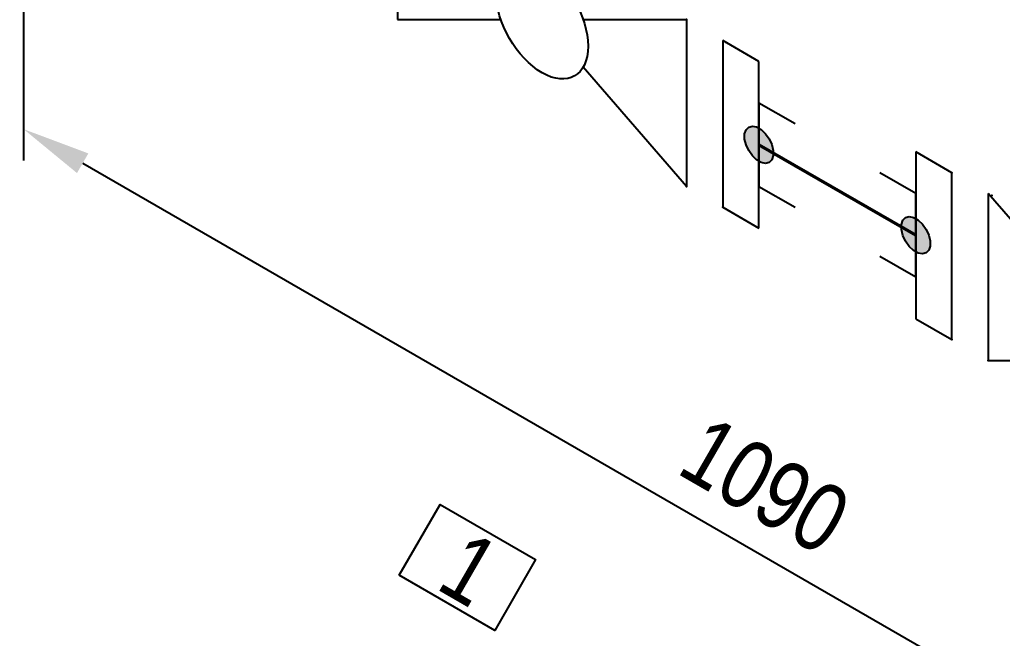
# Model space of a CAD drawing. Header units: millimetres. Extents: x 0 to 594, y 0 to 420.
# Drawn here: x 202.15 to 238.19, y 260.32 to 283.03 of the extents above; entities that cross this region are included whole.
import ezdxf
from ezdxf.enums import TextEntityAlignment as Align

# ---------------------------------------------------------------- set-up
doc = ezdxf.new("R2010")
doc.units = ezdxf.units.MM
doc.header["$LTSCALE"] = 0.25
for name, color, linetype in [('밸브', 4, 'Continuous'), ('용접', 1, 'Continuous'), ('주석', 7, 'Continuous'), ('치수', 1, 'Continuous')]:
    doc.layers.add(name, color=color, linetype=linetype)
doc.layers.add('파이프 작은 보어', color=30, linetype='Continuous', lineweight=50)
doc.styles.add('AdskIsoAnnotation', font='arial.ttf', dxfattribs={"width": 0.8, "height": 1})
doc.styles.add('AdskIsoMetric', font='arial.ttf', dxfattribs={"width": 0.8, "height": 2.5})
doc.styles.add('AdskIsoMetric-30', font='arial.ttf', dxfattribs={"width": 0.8, "height": 2.5})
doc.dimstyles.new('AdskIsoMetric', dxfattribs={"dimtxt": 2.5, "dimasz": 2.5, "dimexe": 1, "dimexo": 2, "dimgap": 0.8, "dimtad": 1, "dimdec": 0, "dimrnd": 1, "dimzin": 0, "dimdsep": 46, "dimtxsty": 'AdskIsoMetric', "dimcen": 0, "dimclrt": 7, "dimadec": 0, "dimazin": 0, "dimtfac": 1, "dimtdec": 0, "dimtmove": 1, "dimatfit": 3, "dimfxl": 0, "dimfrac": 2, "dimtolj": 1, "dimtzin": 0, "dimarcsym": 0})

# ---------------------------------------------------------------- blocks, each defined once
blk = doc.blocks.new('볼 밸브-1-IsoRight')
at = {"color": 0, "linetype": 'ByBlock', "lineweight": -2, "extrusion": (0.7071067811865476, 0.408248290463863, -0.5773502691896257)}
for p, q in [((-0.1005874048326692, 0.1163530573035437), (-0.3535533905862022, 0.4082482904577395)), ((-0.3535533905862022, 0.4082482904577395), (-0.3535533905862023, -2.041971206370991e-12)), ((0.1006348176480118, 6.81143462079328e-05), (0.3535533905932738, -2.040790848612922e-12)), ((-0.3535533905862023, -2.041971206370991e-12), (-0.1006347621483478, -6.82743933664705e-05)), ((0.3535533905932738, -2.040790848612922e-12), (0.3535533905932738, -0.4082482904618222)), ((0.1125395395231741, -0.06497473343818105), (0.1125395395231741, -0.06497473343818105)), ((0.3535533905932738, -0.4082482904618222), (0.1006820197096957, -0.116189436065043))]:
    blk.add_line(p, q, dxfattribs=at)
at = {"linetype": 'ByBlock', "extrusion": (-1.922962686383565e-16, -1.110223024625157e-16, -1)}
for centre, start_param, end_param in [((3.535769712332928e-12, -2.041302889302434e-12), -0.7853981633974483, 2.356194490192345), ((3.535769712332928e-12, -2.041274034724402e-12), 2.356194490192345, 5.497787143782137)]:
    blk.add_ellipse(centre, major_axis=(-0.07957747154594771, 0.1378322238554481), ratio=0.5773502691896256, start_param=start_param, end_param=end_param, dxfattribs=at)
blk = doc.blocks.new('개스킷-1-IsoRight')
at = {"color": 0, "linetype": 'ByBlock', "lineweight": -2, "extrusion": (1, 0, 0)}
for p in [(-0.04419417382415923, 0.2296396633859229), (0.04419417382415922, 0.1786086270779401), (-0.05293575327064105, -0.1735616738313713), (0.04419417382415925, -0.229639663385923)]:
    blk.add_point(p, dxfattribs=at)
blk = doc.blocks.new('플랜지-1-IsoRight')
at = {"color": 0, "linetype": 'ByBlock', "lineweight": -2}
blk.add_wipeout([(0.044194173824159216, 0.17860862707794006), (-0.044194173824159244, 0.22963966338592295), (-0.044194173824159244, -0.17860862707794012), (0.044194173824159216, -0.2296396633859229)], dxfattribs=at)
at = {"color": 0, "linetype": 'ByBlock', "lineweight": -2, "extrusion": (0.7071067811865476, 0.408248290463863, -0.5773502691896257)}
for p, q in [((0.04419417382415923, 0.1786086270779401), (-0.04419417382415923, 0.2296396633859229)), ((-0.04419417382415923, 0.2296396633859229), (-0.04419417382415923, -0.1786086270779401)), ((0.04419417382415923, -0.2296396633859229), (0.04419417382415923, 0.1786086270779401)), ((-0.04419417382415923, -0.1786086270779401), (0.04419417382415923, -0.2296396633859229))]:
    blk.add_line(p, q, dxfattribs=at)
at = {"color": 0, "linetype": 'ByBlock', "lineweight": -2}
blk.add_wipeout([(0.044194173824159216, 0.17860862707794006), (-0.044194173824159244, 0.22963966338592295), (-0.044194173824159244, -0.17860862707794012), (0.044194173824159216, -0.2296396633859229)], dxfattribs=at)
at = {"color": 0, "linetype": 'ByBlock', "lineweight": -2, "extrusion": (0.7071067811865476, 0.408248290463863, -0.5773502691896257)}
for p, q in [((0.04419417382415923, 0.1786086270779401), (-0.04419417382415923, 0.2296396633859229)), ((-0.04419417382415923, 0.2296396633859229), (-0.04419417382415923, -0.1786086270779401)), ((0.04419417382415923, -0.2296396633859229), (0.04419417382415923, 0.1786086270779401)), ((-0.04419417382415923, -0.1786086270779401), (0.04419417382415923, -0.2296396633859229))]:
    blk.add_line(p, q, dxfattribs=at)
blk = doc.blocks.new('*D33')
at = {"layer": 'Defpoints', "color": 0}
for p in [(202.2932342721673, 294.0113293155639), (249.6039663333894, 263.634603242551), (249.6039663329722, 251.6964654210607)]:
    blk.add_point(p, dxfattribs=at)
at = {"layer": '치수', "color": 0, "lineweight": -2}
for p, q in [((202.2932342720866, 291.7019282387815), (202.2932342716028, 277.8566287771728)), ((204.4582977810381, 277.7613293154495), (247.4389028235772, 252.9464654211752)), ((249.6039663333087, 261.3252021657685), (249.6039663329319, 250.5417648826695))]:
    blk.add_line(p, q, dxfattribs=at)
at = {"layer": '치수', "color": 0}
for points in [[(204.6666311143906, 278.122173233682), (204.2499644476857, 277.400485397217), (202.2932342716431, 279.011329315564)], [(247.6472361569296, 253.3073093394077), (247.2305694902248, 252.5856215029427), (249.6039663329722, 251.6964654210607)]]:
    blk.add_solid(points, dxfattribs=at)
at = {"layer": '치수', "color": 7, "insert": (229.4898757259565, 265.9262383170864), "char_height": 2.5, "attachment_point": 5, "rotation": 329.9999999969693, "style": 'AdskIsoMetric-30'}
blk.add_mtext('\\A1;1090', dxfattribs=at)
blk = doc.blocks.new('*D40')
at = {"layer": 'Defpoints', "color": 0}
for p in [(85.05650203317238, 307.9177844756024), (85.05650203266764, 292.9177844756023), (275.5944448046938, 197.9106519137995)]:
    blk.add_point(p, dxfattribs=at)
at = {"layer": '치수', "color": 0, "lineweight": -2}
for p, q in [((85.05650203309467, 305.6083833988267), (85.05650203262877, 291.7630839372144)), ((273.4293812947862, 184.1606519139003), (87.22156554207055, 291.6677844755014)), ((275.5944448046161, 195.6012508370238), (275.5944448041502, 181.7559513754117))]:
    blk.add_line(p, q, dxfattribs=at)
at = {"layer": '치수', "color": 0}
for points in [[(87.42989887542069, 292.0286283937352), (87.01323220872041, 291.3069405572676), (85.05650203266764, 292.9177844756023)], [(273.6377146281363, 184.5214958321341), (273.2210479614361, 183.7998079956664), (275.5944448041891, 182.9106519137995)]]:
    blk.add_solid(points, dxfattribs=at)
at = {"layer": '치수', "color": 7, "insert": (180.3254734185164, 240.5311154627904), "char_height": 2.5, "attachment_point": 5, "rotation": 329.99999999733257, "style": 'AdskIsoMetric-30'}
blk.add_mtext('\\A1;2672', dxfattribs=at)
blk = doc.blocks.new('SocketWeld-1-IsoRight')
blk.add_hatch(color=256).paths.add_polyline_path([(0.005530793552061862, 0.03712900250979031), (0.005745491398917849, 0.03692449524956867), (0.005960189245773835, 0.03671998798934702), (0.006174887092629819, 0.03651548072912537), (0.006389584939485805, 0.03631097346890373), (0.006604282786341792, 0.03610646620868208), (0.006818980633197778, 0.03590195894846045), (0.007033678480053763, 0.0356974516882388), (0.007248376326909748, 0.03549294442801715), (0.007463074173765733, 0.03528843716779551), (0.007677772020621718, 0.03508392990757386), (0.007892469867477703, 0.03487942264735222), (0.00810716771433369, 0.03467491538713058), (0.008321865561189674, 0.03447040812690894), (0.00853656340804566, 0.03426590086668729), (0.008751261254901648, 0.03406139360646564), (0.008965959101757633, 0.03385688634624399), (0.009180656948613617, 0.03365237908602235), (0.009395354795469605, 0.03344787182580071), (0.00961005264232559, 0.03324336456557907), (0.009824750489181576, 0.03303885730535742), (0.01003944833603756, 0.03283435004513578), (0.01025414618289355, 0.03262984278491413), (0.01046884402974953, 0.03242533552469249), (0.01068354187660552, 0.03222082826447084), (0.0108982397234615, 0.0320163210042492), (0.01111293757031749, 0.03181181374402756), (0.01132763541717348, 0.03160730648380591), (0.01154233326402946, 0.03140279922358427), (0.01175703111088545, 0.03119829196336262), (0.01197172895774143, 0.03099378470314098), (0.01218642680459742, 0.03078927744291934), (0.0124011246514534, 0.03058477018269769), (0.01261582249830939, 0.03038026292247605), (0.01283052034516538, 0.0301757556622544), (0.01304521819202136, 0.02997124840203276), (0.01325991603887735, 0.02976674114181112), (0.01347461388573333, 0.02956223388158947), (0.01368931173258932, 0.02935772662136782), (0.0139040095794453, 0.02915321936114618), (0.01411870742630129, 0.02894871210092454), (0.01433340527315728, 0.02874420484070289), (0.01454810312001326, 0.02853969758048125), (0.01476280096686925, 0.0283351903202596), (0.01497749881372523, 0.02813068306003796), (0.01519219666058122, 0.02792617579981631), (0.0154068945074372, 0.02772166853959467), (0.01562159235429319, 0.02751716127937303), (0.01583629020114918, 0.02731265401915138), (0.01605098804800516, 0.02710814675892974), (0.01605098804800515, 0.02710814675892975), (0.01623362094498464, 0.02684948573792589), (0.01641625384196413, 0.02659082471692202), (0.01659888673894361, 0.02633216369591817), (0.0167815196359231, 0.02607350267491431), (0.01696415253290259, 0.02581484165391045), (0.01714678542988208, 0.02555618063290659), (0.01732941832686156, 0.02529751961190273), (0.01751205122384105, 0.02503885859089887), (0.01769468412082054, 0.02478019756989501), (0.01787731701780002, 0.02452153654889115), (0.01805994991477951, 0.02426287552788729), (0.01824258281175899, 0.02400421450688343), (0.01842521570873848, 0.02374555348587958), (0.01860784860571797, 0.02348689246487572), (0.01879048150269746, 0.02322823144387186), (0.01897311439967694, 0.022969570422868), (0.01915574729665643, 0.02271090940186414), (0.01933838019363592, 0.02245224838086028), (0.0195210130906154, 0.02219358735985642), (0.01970364598759489, 0.02193492633885256), (0.01988627888457438, 0.0216762653178487), (0.02006891178155386, 0.02141760429684484), (0.02025154467853335, 0.02115894327584098), (0.02043417757551284, 0.02090028225483712), (0.02061681047249232, 0.02064162123383326), (0.02079944336947181, 0.02038296021282941), (0.0209820762664513, 0.02012429919182554), (0.02116470916343079, 0.01986563817082168), (0.02134734206041027, 0.01960697714981783), (0.02152997495738975, 0.01934831612881397), (0.02171260785436925, 0.01908965510781011), (0.02189524075134873, 0.01883099408680625), (0.02207787364832822, 0.01857233306580239), (0.0222605065453077, 0.01831367204479853), (0.02244313944228719, 0.01805501102379467), (0.02262577233926668, 0.01779635000279081), (0.02280840523624617, 0.01753768898178695), (0.02299103813322565, 0.01727902796078309), (0.02317367103020514, 0.01702036693977924), (0.02335630392718463, 0.01676170591877537), (0.02353893682416412, 0.01650304489777151), (0.0237215697211436, 0.01624438387676765), (0.02390420261812309, 0.01598572285576379), (0.02408683551510257, 0.01572706183475994), (0.02426946841208206, 0.01546840081375608), (0.02445210130906154, 0.01520973979275222), (0.02463473420604104, 0.01495107877174836), (0.02481736710302052, 0.0146924177507445), (0.025, 0.01443375672974064), (0.025, 0.01443375672974065), (0.02513269056666842, 0.01414626149088774), (0.02526538113333684, 0.01385876625203483), (0.02539807170000526, 0.01357127101318192), (0.02553076226667367, 0.013283775774329), (0.0256634528333421, 0.01299628053547609), (0.02579614340001051, 0.01270878529662318), (0.02592883396667893, 0.01242129005777027), (0.02606152453334735, 0.01213379481891736), (0.02619421510001577, 0.01184629958006445), (0.02632690566668419, 0.01155880434121154), (0.02645959623335261, 0.01127130910235863), (0.02659228680002103, 0.01098381386350571), (0.02672497736668944, 0.01069631862465281), (0.02685766793335786, 0.01040882338579989), (0.02699035850002628, 0.01012132814694698), (0.02712304906669471, 0.009833832908094068), (0.02725573963336312, 0.009546337669241158), (0.02738843020003154, 0.009258842430388246), (0.02752112076669996, 0.008971347191535334), (0.02765381133336838, 0.008683851952682425), (0.0277865019000368, 0.00839635671382951), (0.02791919246670522, 0.0081088614749766), (0.02805188303337364, 0.007821366236123688), (0.02818457360004206, 0.007533870997270775), (0.02831726416671047, 0.007246375758417863), (0.02844995473337889, 0.006958880519564954), (0.02858264530004731, 0.006671385280712042), (0.02871533586671573, 0.00638389004185913), (0.02884802643338415, 0.00609639480300622), (0.02898071700005257, 0.005808899564153308), (0.02911340756672099, 0.005521404325300396), (0.02924609813338941, 0.005233909086447484), (0.02937878870005783, 0.004946413847594573), (0.02951147926672625, 0.004658918608741662), (0.02964416983339467, 0.004371423369888747), (0.02977686040006309, 0.004083928131035838), (0.02990955096673151, 0.003796432892182925), (0.03004224153339992, 0.003508937653330014), (0.03017493210006834, 0.003221442414477103), (0.03030762266673676, 0.00293394717562419), (0.03044031323340518, 0.002646451936771278), (0.03057300380007361, 0.002358956697918367), (0.03070569436674202, 0.002071461459065457), (0.03083838493341044, 0.001783966220212544), (0.03097107550007885, 0.001496470981359632), (0.03110376606674728, 0.001208975742506724), (0.03123645663341569, 0.0009214805036538103), (0.03136914720008412, 0.0006339852648008957), (0.03150183776675253, 0.0003464900259479903), (0.03150183776675253, 0.0003464900259479977), (0.03157159732593483, 5.830260632207122e-05), (0.03164135688511714, -0.0002298848133038541), (0.03171111644429944, -0.0005180722329297834), (0.03178087600348176, -0.0008062596525557088), (0.03185063556266406, -0.001094447072181635), (0.03192039512184636, -0.00138263449180756), (0.03199015468102867, -0.001670821911433489), (0.03205991424021097, -0.001959009331059415), (0.03212967379939329, -0.00224719675068534), (0.03219943335857559, -0.002535384170311267), (0.03226919291775789, -0.002823571589937197), (0.0323389524769402, -0.003111759009563121), (0.0324087120361225, -0.003399946429189048), (0.03247847159530481, -0.003688133848814972), (0.03254823115448711, -0.003976321268440905), (0.03261799071366943, -0.00426450868806683), (0.03268775027285173, -0.004552696107692756), (0.03275750983203403, -0.004840883527318682), (0.03282726939121634, -0.005129070946944612), (0.03289702895039864, -0.005417258366570537), (0.03296678850958095, -0.005705445786196462), (0.03303654806876326, -0.005993633205822391), (0.03310630762794557, -0.006281820625448319), (0.03317606718712787, -0.006570008045074246), (0.03324582674631017, -0.006858195464700171), (0.03331558630549249, -0.007146382884326101), (0.03338534586467479, -0.007434570303952027), (0.03345510542385709, -0.007722757723577954), (0.0335248649830394, -0.008010945143203878), (0.03359462454222171, -0.008299132562829808), (0.03366438410140402, -0.008587319982455734), (0.03373414366058632, -0.00887550740208166), (0.03380390321976862, -0.009163694821707587), (0.03387366277895093, -0.009451882241333517), (0.03394342233813324, -0.009740069660959442), (0.03401318189731554, -0.01002825708058537), (0.03408294145649785, -0.01031644450021129), (0.03415270101568016, -0.01060463191983723), (0.03422246057486246, -0.01089281933946315), (0.03429222013404477, -0.01118100675908908), (0.03436197969322707, -0.011469194178715), (0.03443173925240938, -0.01175738159834093), (0.03450149881159169, -0.01204556901796686), (0.03457125837077399, -0.01233375643759278), (0.0346410179299563, -0.01262194385721871), (0.0347107774891386, -0.01291013127684464), (0.03478053704832091, -0.01319831869647057), (0.03485029660750322, -0.01348650611609649), (0.03492005616668552, -0.01377469353572242), (0.03492005616668552, -0.01377469353572241), (0.03492005616668552, -0.01403536334356855), (0.03492005616668552, -0.01429603315141468), (0.03492005616668552, -0.01455670295926082), (0.03492005616668552, -0.01481737276710695), (0.03492005616668552, -0.01507804257495309), (0.03492005616668552, -0.01533871238279922), (0.03492005616668552, -0.01559938219064536), (0.03492005616668552, -0.01586005199849149), (0.03492005616668552, -0.01612072180633763), (0.03492005616668552, -0.01638139161418376), (0.03492005616668552, -0.0166420614220299), (0.03492005616668552, -0.01690273122987604), (0.03492005616668552, -0.01716340103772217), (0.03492005616668552, -0.0174240708455683), (0.03492005616668552, -0.01768474065341444), (0.03492005616668552, -0.01794541046126058), (0.03492005616668552, -0.01820608026910672), (0.03492005616668552, -0.01846675007695285), (0.03492005616668552, -0.01872741988479899), (0.03492005616668552, -0.01898808969264512), (0.03492005616668552, -0.01924875950049125), (0.03492005616668552, -0.01950942930833739), (0.03492005616668552, -0.01977009911618353), (0.03492005616668552, -0.02003076892402966), (0.03492005616668552, -0.0202914387318758), (0.03492005616668552, -0.02055210853972194), (0.03492005616668552, -0.02081277834756807), (0.03492005616668552, -0.0210734481554142), (0.03492005616668552, -0.02133411796326034), (0.03492005616668552, -0.02159478777110648), (0.03492005616668552, -0.02185545757895262), (0.03492005616668552, -0.02211612738679876), (0.03492005616668552, -0.02237679719464489), (0.03492005616668552, -0.02263746700249102), (0.03492005616668552, -0.02289813681033716), (0.03492005616668552, -0.02315880661818329), (0.03492005616668552, -0.02341947642602943), (0.03492005616668552, -0.02368014623387556), (0.03492005616668552, -0.0239408160417217), (0.03492005616668552, -0.02420148584956783), (0.03492005616668552, -0.02446215565741397), (0.03492005616668552, -0.02472282546526011), (0.03492005616668552, -0.02498349527310624), (0.03492005616668552, -0.02524416508095238), (0.03492005616668552, -0.02550483488879852), (0.03492005616668552, -0.02576550469664465), (0.03492005616668552, -0.02602617450449079), (0.03492005616668552, -0.02628684431233692), (0.03492005616668552, -0.02654751412018305), (0.03492005616668552, -0.02654751412018305), (0.03485029660750322, -0.02675515013926407), (0.03478053704832091, -0.02696278615834509), (0.0347107774891386, -0.0271704221774261), (0.0346410179299563, -0.02737805819650713), (0.03457125837077399, -0.02758569421558814), (0.03450149881159169, -0.02779333023466916), (0.03443173925240937, -0.02800096625375018), (0.03436197969322707, -0.0282086022728312), (0.03429222013404477, -0.02841623829191222), (0.03422246057486246, -0.02862387431099324), (0.03415270101568016, -0.02883151033007426), (0.03408294145649785, -0.02903914634915527), (0.03401318189731554, -0.02924678236823629), (0.03394342233813324, -0.02945441838731731), (0.03387366277895094, -0.02966205440639834), (0.03380390321976862, -0.02986969042547935), (0.03373414366058632, -0.03007732644456037), (0.03366438410140402, -0.03028496246364139), (0.03359462454222172, -0.03049259848272241), (0.0335248649830394, -0.03070023450180343), (0.0334551054238571, -0.03090787052088445), (0.03338534586467479, -0.03111550653996547), (0.03331558630549249, -0.03132314255904649), (0.03324582674631017, -0.0315307785781275), (0.03317606718712787, -0.03173841459720853), (0.03310630762794557, -0.03194605061628954), (0.03303654806876326, -0.03215368663537056), (0.03296678850958096, -0.03236132265445158), (0.03289702895039864, -0.0325689586735326), (0.03282726939121634, -0.03277659469261361), (0.03275750983203404, -0.03298423071169464), (0.03268775027285173, -0.03319186673077566), (0.03261799071366942, -0.03339950274985667), (0.03254823115448711, -0.03360713876893769), (0.03247847159530481, -0.03381477478801871), (0.03240871203612251, -0.03402241080709974), (0.0323389524769402, -0.03423004682618075), (0.03226919291775789, -0.03443768284526177), (0.03219943335857559, -0.03464531886434279), (0.03212967379939329, -0.03485295488342381), (0.03205991424021097, -0.03506059090250482), (0.03199015468102867, -0.03526822692158585), (0.03192039512184636, -0.03547586294066687), (0.03185063556266406, -0.03568349895974789), (0.03178087600348175, -0.0358911349788289), (0.03171111644429944, -0.03609877099790992), (0.03164135688511714, -0.03630640701699094), (0.03157159732593484, -0.03651404303607196), (0.03150183776675253, -0.03672167905515298), (0.03150183776675253, -0.03672167905515297), (0.03136914720008412, -0.03685595642523602), (0.03123645663341569, -0.03699023379531906), (0.03110376606674727, -0.03712451116540209), (0.03097107550007885, -0.03725878853548513), (0.03083838493341044, -0.03739306590556817), (0.03070569436674202, -0.03752734327565121), (0.03057300380007361, -0.03766162064573425), (0.03044031323340518, -0.03779589801581729), (0.03030762266673677, -0.03793017538590034), (0.03017493210006834, -0.03806445275598337), (0.03004224153339993, -0.03819873012606641), (0.0299095509667315, -0.03833300749614945), (0.02977686040006309, -0.03846728486623249), (0.02964416983339467, -0.03860156223631554), (0.02951147926672625, -0.03873583960639857), (0.02937878870005783, -0.03887011697648161), (0.02924609813338941, -0.03900439434656465), (0.02911340756672099, -0.03913867171664769), (0.02898071700005257, -0.03927294908673074), (0.02884802643338415, -0.03940722645681378), (0.02871533586671573, -0.03954150382689681), (0.02858264530004731, -0.03967578119697986), (0.0284499547333789, -0.03981005856706289), (0.02831726416671048, -0.03994433593714593), (0.02818457360004206, -0.04007861330722898), (0.02805188303337364, -0.04021289067731201), (0.02791919246670522, -0.04034716804739506), (0.0277865019000368, -0.0404814454174781), (0.02765381133336838, -0.04061572278756113), (0.02752112076669996, -0.04075000015764418), (0.02738843020003155, -0.04088427752772722), (0.02725573963336313, -0.04101855489781026), (0.02712304906669471, -0.0411528322678933), (0.02699035850002629, -0.04128710963797634), (0.02685766793335787, -0.04142138700805938), (0.02672497736668945, -0.04155566437814241), (0.02659228680002102, -0.04168994174822546), (0.02645959623335261, -0.0418242191183085), (0.0263269056666842, -0.04195849648839153), (0.02619421510001577, -0.04209277385847458), (0.02606152453334735, -0.04222705122855762), (0.02592883396667893, -0.04236132859864066), (0.02579614340001051, -0.0424956059687237), (0.0256634528333421, -0.04262988333880674), (0.02553076226667368, -0.04276416070888978), (0.02539807170000526, -0.04289843807897282), (0.02526538113333684, -0.04303271544905586), (0.02513269056666842, -0.0431669928191389), (0.025, -0.04330127018922194), (0.025, -0.04330127018922193), (0.02481736710302052, -0.04334904490575781), (0.02463473420604103, -0.04339681962229371), (0.02445210130906154, -0.04344459433882959), (0.02426946841208206, -0.04349236905536547), (0.02408683551510258, -0.04354014377190136), (0.02390420261812309, -0.04358791848843723), (0.0237215697211436, -0.04363569320497312), (0.02353893682416411, -0.043683467921509), (0.02335630392718463, -0.04373124263804488), (0.02317367103020514, -0.04377901735458077), (0.02299103813322565, -0.04382679207111666), (0.02280840523624617, -0.04387456678765254), (0.02262577233926668, -0.04392234150418842), (0.02244313944228719, -0.0439701162207243), (0.0222605065453077, -0.04401789093726018), (0.02207787364832822, -0.04406566565379607), (0.02189524075134873, -0.04411344037033195), (0.02171260785436925, -0.04416121508686784), (0.02152997495738976, -0.04420898980340372), (0.02134734206041027, -0.04425676451993961), (0.02116470916343078, -0.04430453923647549), (0.0209820762664513, -0.04435231395301138), (0.02079944336947181, -0.04440008866954726), (0.02061681047249233, -0.04444786338608314), (0.02043417757551284, -0.04449563810261903), (0.02025154467853335, -0.0445434128191549), (0.02006891178155387, -0.04459118753569079), (0.01988627888457438, -0.04463896225222667), (0.01970364598759489, -0.04468673696876255), (0.0195210130906154, -0.04473451168529844), (0.01933838019363592, -0.04478228640183432), (0.01915574729665643, -0.04483006111837021), (0.01897311439967694, -0.04487783583490609), (0.01879048150269745, -0.04492561055144197), (0.01860784860571797, -0.04497338526797786), (0.01842521570873848, -0.04502115998451374), (0.018242582811759, -0.04506893470104963), (0.01805994991477951, -0.04511670941758551), (0.01787731701780002, -0.04516448413412139), (0.01769468412082054, -0.04521225885065728), (0.01751205122384105, -0.04526003356719316), (0.01732941832686156, -0.04530780828372905), (0.01714678542988207, -0.04535558300026492), (0.01696415253290259, -0.0454033577168008), (0.0167815196359231, -0.04545113243333669), (0.01659888673894361, -0.04549890714987258), (0.01641625384196413, -0.04554668186640846), (0.01623362094498464, -0.04559445658294435), (0.01605098804800516, -0.04564223129948022), (0.01605098804800516, -0.04564223129948022), (0.01583629020114918, -0.0455988268403484), (0.01562159235429319, -0.04555542238121656), (0.0154068945074372, -0.04551201792208474), (0.01519219666058122, -0.0454686134629529), (0.01497749881372523, -0.04542520900382108), (0.01476280096686925, -0.04538180454468926), (0.01454810312001326, -0.04533840008555743), (0.01433340527315728, -0.0452949956264256), (0.01411870742630129, -0.04525159116729377), (0.01390400957944531, -0.04520818670816194), (0.01368931173258932, -0.04516478224903011), (0.01347461388573333, -0.04512137778989828), (0.01325991603887735, -0.04507797333076645), (0.01304521819202136, -0.04503456887163462), (0.01283052034516538, -0.0449911644125028), (0.01261582249830939, -0.04494775995337097), (0.0124011246514534, -0.04490435549423914), (0.01218642680459742, -0.04486095103510732), (0.01197172895774143, -0.04481754657597548), (0.01175703111088545, -0.04477414211684366), (0.01154233326402946, -0.04473073765771183), (0.01132763541717348, -0.04468733319858), (0.01111293757031749, -0.04464392873944817), (0.0108982397234615, -0.04460052428031634), (0.01068354187660552, -0.04455711982118452), (0.01046884402974953, -0.04451371536205269), (0.01025414618289355, -0.04447031090292085), (0.01003944833603756, -0.04442690644378903), (0.009824750489181576, -0.04438350198465719), (0.00961005264232559, -0.04434009752552537), (0.009395354795469602, -0.04429669306639353), (0.009180656948613619, -0.04425328860726171), (0.008965959101757631, -0.04420988414812989), (0.008751261254901645, -0.04416647968899806), (0.008536563408045659, -0.04412307522986622), (0.008321865561189672, -0.04407967077073439), (0.00810716771433369, -0.04403626631160257), (0.0078924698674777, -0.04399286185247074), (0.007677772020621717, -0.04394945739333891), (0.007463074173765729, -0.04390605293420708), (0.007248376326909743, -0.04386264847507525), (0.007033678480053755, -0.04381924401594343), (0.006818980633197773, -0.04377583955681159), (0.006604282786341786, -0.04373243509767977), (0.006389584939485798, -0.04368903063854794), (0.006174887092629814, -0.04364562617941611), (0.005960189245773828, -0.04360222172028428), (0.005745491398917842, -0.04355881726115245), (0.005530793552061857, -0.04351541280202062), (0.005530793552061866, -0.04351541280202063), (0.005305046876467502, -0.04338507789809756), (0.005079300200873141, -0.0432547429941745), (0.004853553525278781, -0.04312440809025143), (0.00462780684968442, -0.04299407318632836), (0.004402060174090058, -0.04286373828240529), (0.004176313498495695, -0.04273340337848222), (0.003950566822901335, -0.04260306847455915), (0.003724820147306971, -0.04247273357063609), (0.003499073471712612, -0.04234239866671302), (0.003273326796118249, -0.04221206376278995), (0.003047580120523889, -0.04208172885886688), (0.002821833444929527, -0.04195139395494382), (0.002596086769335168, -0.04182105905102074), (0.002370340093740804, -0.04169072414709768), (0.002144593418146441, -0.04156038924317461), (0.001918846742552079, -0.04143005433925154), (0.001693100066957717, -0.04129971943532848), (0.001467353391363356, -0.04116938453140541), (0.001241606715768995, -0.04103904962748234), (0.001015860040174633, -0.04090871472355927), (0.000790113364580269, -0.0407783798196362), (0.0005643666889859084, -0.04064804491571314), (0.0003386200133915496, -0.04051771001179007), (0.0001128733377971855, -0.040387375107867), (-0.0001128733377971768, -0.04025704020394394), (-0.0003386200133915392, -0.04012670530002087), (-0.0005643666889859015, -0.03999637039609781), (-0.0007901133645802604, -0.03986603549217474), (-0.001015860040174624, -0.03973570058825166), (-0.001241606715768985, -0.0396053656843286), (-0.001467353391363347, -0.03947503078040553), (-0.00169310006695771, -0.03934469587648247), (-0.00191884674255207, -0.0392143609725594), (-0.002144593418146431, -0.03908402606863633), (-0.002370340093740793, -0.03895369116471326), (-0.002596086769335156, -0.03882335626079018), (-0.002821833444929516, -0.03869302135686712), (-0.003047580120523878, -0.03856268645294406), (-0.003273326796118241, -0.03843235154902098), (-0.003499073471712601, -0.03830201664509792), (-0.003724820147306965, -0.03817168174117486), (-0.003950566822901326, -0.03804134683725179), (-0.004176313498495687, -0.03791101193332871), (-0.004402060174090049, -0.03778067702940564), (-0.004627806849684413, -0.03765034212548259), (-0.004853553525278772, -0.03752000722155951), (-0.005079300200873136, -0.03738967231763644), (-0.005305046876467497, -0.03725933741371337), (-0.005530793552061857, -0.03712900250979032), (-0.00553079355206185, -0.03712900250979032), (-0.005745491398917837, -0.03692449524956867), (-0.005960189245773823, -0.03671998798934703), (-0.006174887092629807, -0.03651548072912537), (-0.006389584939485794, -0.03631097346890373), (-0.006604282786341779, -0.03610646620868209), (-0.006818980633197766, -0.03590195894846045), (-0.007033678480053751, -0.0356974516882388), (-0.007248376326909737, -0.03549294442801716), (-0.007463074173765722, -0.03528843716779551), (-0.007677772020621708, -0.03508392990757387), (-0.007892469867477693, -0.03487942264735223), (-0.008107167714333677, -0.03467491538713058), (-0.008321865561189665, -0.03447040812690894), (-0.00853656340804565, -0.03426590086668729), (-0.008751261254901634, -0.03406139360646565), (-0.008965959101757622, -0.033856886346244), (-0.009180656948613607, -0.03365237908602236), (-0.009395354795469595, -0.03344787182580072), (-0.00961005264232558, -0.03324336456557907), (-0.009824750489181567, -0.03303885730535742), (-0.01003944833603755, -0.03283435004513578), (-0.01025414618289354, -0.03262984278491414), (-0.01046884402974952, -0.0324253355246925), (-0.01068354187660551, -0.03222082826447085), (-0.0108982397234615, -0.03201632100424921), (-0.01111293757031748, -0.03181181374402756), (-0.01132763541717347, -0.03160730648380592), (-0.01154233326402945, -0.03140279922358428), (-0.01175703111088544, -0.03119829196336263), (-0.01197172895774143, -0.03099378470314099), (-0.01218642680459741, -0.03078927744291934), (-0.0124011246514534, -0.0305847701826977), (-0.01261582249830938, -0.03038026292247605), (-0.01283052034516537, -0.03017575566225441), (-0.01304521819202136, -0.02997124840203276), (-0.01325991603887734, -0.02976674114181112), (-0.01347461388573333, -0.02956223388158947), (-0.01368931173258931, -0.02935772662136783), (-0.0139040095794453, -0.02915321936114618), (-0.01411870742630128, -0.02894871210092454), (-0.01433340527315727, -0.02874420484070289), (-0.01454810312001326, -0.02853969758048125), (-0.01476280096686924, -0.02833519032025961), (-0.01497749881372523, -0.02813068306003796), (-0.01519219666058121, -0.02792617579981631), (-0.0154068945074372, -0.02772166853959467), (-0.01562159235429319, -0.02751716127937303), (-0.01583629020114917, -0.02731265401915139), (-0.01605098804800515, -0.02710814675892974), (-0.01605098804800515, -0.02710814675892975), (-0.01623362094498464, -0.02684948573792589), (-0.01641625384196413, -0.02659082471692203), (-0.01659888673894361, -0.02633216369591817), (-0.01678151963592309, -0.02607350267491431), (-0.01696415253290258, -0.02581484165391045), (-0.01714678542988207, -0.02555618063290659), (-0.01732941832686156, -0.02529751961190274), (-0.01751205122384104, -0.02503885859089888), (-0.01769468412082053, -0.02478019756989502), (-0.01787731701780002, -0.02452153654889116), (-0.0180599499147795, -0.0242628755278873), (-0.01824258281175899, -0.02400421450688344), (-0.01842521570873848, -0.02374555348587958), (-0.01860784860571796, -0.02348689246487572), (-0.01879048150269745, -0.02322823144387186), (-0.01897311439967694, -0.022969570422868), (-0.01915574729665642, -0.02271090940186414), (-0.01933838019363591, -0.02245224838086029), (-0.0195210130906154, -0.02219358735985642), (-0.01970364598759488, -0.02193492633885256), (-0.01988627888457437, -0.0216762653178487), (-0.02006891178155386, -0.02141760429684485), (-0.02025154467853334, -0.02115894327584099), (-0.02043417757551283, -0.02090028225483712), (-0.02061681047249232, -0.02064162123383327), (-0.0207994433694718, -0.02038296021282941), (-0.02098207626645129, -0.02012429919182555), (-0.02116470916343078, -0.01986563817082169), (-0.02134734206041027, -0.01960697714981783), (-0.02152997495738975, -0.01934831612881397), (-0.02171260785436924, -0.01908965510781011), (-0.02189524075134873, -0.01883099408680625), (-0.02207787364832821, -0.01857233306580239), (-0.0222605065453077, -0.01831367204479854), (-0.02244313944228719, -0.01805501102379467), (-0.02262577233926667, -0.01779635000279082), (-0.02280840523624616, -0.01753768898178695), (-0.02299103813322565, -0.01727902796078309), (-0.02317367103020514, -0.01702036693977924), (-0.02335630392718462, -0.01676170591877538), (-0.02353893682416411, -0.01650304489777152), (-0.02372156972114359, -0.01624438387676766), (-0.02390420261812308, -0.0159857228557638), (-0.02408683551510257, -0.01572706183475994), (-0.02426946841208206, -0.01546840081375608), (-0.02445210130906154, -0.01520973979275222), (-0.02463473420604103, -0.01495107877174836), (-0.02481736710302052, -0.0146924177507445), (-0.025, -0.01443375672974064), (-0.025, -0.01443375672974065), (-0.02513269056666841, -0.01414626149088774), (-0.02526538113333683, -0.01385876625203483), (-0.02539807170000525, -0.01357127101318192), (-0.02553076226667367, -0.01328377577432901), (-0.02566345283334209, -0.0129962805354761), (-0.02579614340001051, -0.01270878529662318), (-0.02592883396667893, -0.01242129005777028), (-0.02606152453334735, -0.01213379481891736), (-0.02619421510001577, -0.01184629958006445), (-0.02632690566668419, -0.01155880434121154), (-0.02645959623335261, -0.01127130910235863), (-0.02659228680002102, -0.01098381386350572), (-0.02672497736668944, -0.01069631862465281), (-0.02685766793335786, -0.0104088233857999), (-0.02699035850002628, -0.01012132814694698), (-0.0271230490666947, -0.009833832908094071), (-0.02725573963336312, -0.009546337669241161), (-0.02738843020003154, -0.009258842430388246), (-0.02752112076669996, -0.008971347191535337), (-0.02765381133336837, -0.008683851952682427), (-0.0277865019000368, -0.008396356713829514), (-0.02791919246670521, -0.008108861474976602), (-0.02805188303337364, -0.00782136623612369), (-0.02818457360004205, -0.007533870997270779), (-0.02831726416671047, -0.007246375758417868), (-0.02844995473337889, -0.006958880519564957), (-0.02858264530004731, -0.006671385280712045), (-0.02871533586671574, -0.006383890041859131), (-0.02884802643338415, -0.006096394803006223), (-0.02898071700005257, -0.00580889956415331), (-0.02911340756672099, -0.005521404325300399), (-0.02924609813338941, -0.00523390908644749), (-0.02937878870005783, -0.004946413847594573), (-0.02951147926672625, -0.004658918608741662), (-0.02964416983339466, -0.004371423369888756), (-0.02977686040006308, -0.00408392813103584), (-0.0299095509667315, -0.003796432892182928), (-0.03004224153339992, -0.003508937653330017), (-0.03017493210006834, -0.003221442414477106), (-0.03030762266673676, -0.002933947175624193), (-0.03044031323340518, -0.002646451936771281), (-0.0305730038000736, -0.002358956697918373), (-0.03070569436674202, -0.002071461459065457), (-0.03083838493341044, -0.001783966220212547), (-0.03097107550007885, -0.001496470981359638), (-0.03110376606674728, -0.001208975742506724), (-0.03123645663341569, -0.0009214805036538131), (-0.03136914720008412, -0.000633985264800902), (-0.03150183776675253, -0.0003464900259479903), (-0.03150183776675253, -0.0003464900259480006), (-0.03157159732593483, -5.830260632207406e-05), (-0.03164135688511714, 0.0002298848133038513), (-0.03171111644429944, 0.0005180722329297806), (-0.03178087600348176, 0.000806259652555706), (-0.03185063556266406, 0.001094447072181632), (-0.03192039512184636, 0.001382634491807557), (-0.03199015468102867, 0.001670821911433487), (-0.03205991424021098, 0.001959009331059412), (-0.03212967379939328, 0.002247196750685338), (-0.03219943335857559, 0.002535384170311264), (-0.03226919291775789, 0.00282357158993719), (-0.0323389524769402, 0.003111759009563118), (-0.0324087120361225, 0.003399946429189045), (-0.03247847159530481, 0.003688133848814969), (-0.03254823115448711, 0.003976321268440895), (-0.03261799071366943, 0.004264508688066828), (-0.03268775027285173, 0.004552696107692752), (-0.03275750983203403, 0.004840883527318679), (-0.03282726939121634, 0.005129070946944604), (-0.03289702895039864, 0.005417258366570534), (-0.03296678850958095, 0.005705445786196459), (-0.03303654806876326, 0.005993633205822385), (-0.03310630762794556, 0.006281820625448313), (-0.03317606718712787, 0.006570008045074243), (-0.03324582674631017, 0.006858195464700168), (-0.03331558630549248, 0.007146382884326095), (-0.03338534586467479, 0.00743457030395202), (-0.03345510542385709, 0.00772275772357795), (-0.0335248649830394, 0.008010945143203874), (-0.0335946245422217, 0.008299132562829803), (-0.03366438410140401, 0.008587319982455727), (-0.03373414366058632, 0.008875507402081656), (-0.03380390321976862, 0.009163694821707584), (-0.03387366277895093, 0.00945188224133351), (-0.03394342233813323, 0.009740069660959435), (-0.03401318189731554, 0.01002825708058536), (-0.03408294145649785, 0.01031644450021129), (-0.03415270101568015, 0.01060463191983722), (-0.03422246057486246, 0.01089281933946314), (-0.03429222013404476, 0.01118100675908907), (-0.03436197969322707, 0.011469194178715), (-0.03443173925240937, 0.01175738159834093), (-0.03450149881159168, 0.01204556901796685), (-0.03457125837077399, 0.01233375643759278), (-0.0346410179299563, 0.01262194385721871), (-0.0347107774891386, 0.01291013127684464), (-0.0347805370483209, 0.01319831869647056), (-0.03485029660750321, 0.01348650611609649), (-0.03492005616668552, 0.01377469353572242), (-0.03492005616668552, 0.0137746935357224), (-0.03492005616668552, 0.01403536334356854), (-0.03492005616668552, 0.01429603315141467), (-0.03492005616668552, 0.01455670295926081), (-0.03492005616668552, 0.01481737276710694), (-0.03492005616668552, 0.01507804257495308), (-0.03492005616668552, 0.01533871238279922), (-0.03492005616668552, 0.01559938219064535), (-0.03492005616668552, 0.01586005199849149), (-0.03492005616668551, 0.01612072180633762), (-0.03492005616668551, 0.01638139161418375), (-0.03492005616668551, 0.01664206142202989), (-0.03492005616668552, 0.01690273122987603), (-0.03492005616668552, 0.01716340103772216), (-0.03492005616668552, 0.0174240708455683), (-0.03492005616668552, 0.01768474065341444), (-0.03492005616668552, 0.01794541046126057), (-0.03492005616668551, 0.01820608026910671), (-0.03492005616668551, 0.01846675007695284), (-0.03492005616668552, 0.01872741988479898), (-0.03492005616668552, 0.01898808969264511), (-0.03492005616668552, 0.01924875950049125), (-0.03492005616668552, 0.01950942930833739), (-0.03492005616668552, 0.01977009911618352), (-0.03492005616668551, 0.02003076892402966), (-0.03492005616668552, 0.0202914387318758), (-0.03492005616668552, 0.02055210853972193), (-0.03492005616668552, 0.02081277834756807), (-0.03492005616668552, 0.0210734481554142), (-0.03492005616668552, 0.02133411796326034), (-0.03492005616668552, 0.02159478777110647), (-0.03492005616668552, 0.02185545757895261), (-0.03492005616668552, 0.02211612738679875), (-0.03492005616668552, 0.02237679719464488), (-0.03492005616668552, 0.02263746700249102), (-0.03492005616668552, 0.02289813681033715), (-0.03492005616668552, 0.02315880661818329), (-0.03492005616668552, 0.02341947642602943), (-0.03492005616668552, 0.02368014623387556), (-0.03492005616668552, 0.0239408160417217), (-0.03492005616668552, 0.02420148584956783), (-0.03492005616668552, 0.02446215565741397), (-0.03492005616668552, 0.0247228254652601), (-0.03492005616668552, 0.02498349527310624), (-0.03492005616668552, 0.02524416508095238), (-0.03492005616668552, 0.02550483488879851), (-0.03492005616668552, 0.02576550469664465), (-0.03492005616668552, 0.02602617450449078), (-0.03492005616668552, 0.02628684431233692), (-0.03492005616668552, 0.02654751412018305), (-0.03492005616668552, 0.02654751412018305), (-0.03485029660750322, 0.02675515013926406), (-0.03478053704832091, 0.02696278615834508), (-0.0347107774891386, 0.0271704221774261), (-0.0346410179299563, 0.02737805819650712), (-0.03457125837077399, 0.02758569421558814), (-0.03450149881159169, 0.02779333023466916), (-0.03443173925240938, 0.02800096625375018), (-0.03436197969322707, 0.02820860227283119), (-0.03429222013404477, 0.02841623829191221), (-0.03422246057486246, 0.02862387431099323), (-0.03415270101568016, 0.02883151033007425), (-0.03408294145649785, 0.02903914634915527), (-0.03401318189731554, 0.02924678236823629), (-0.03394342233813324, 0.02945441838731731), (-0.03387366277895094, 0.02966205440639833), (-0.03380390321976862, 0.02986969042547934), (-0.03373414366058632, 0.03007732644456037), (-0.03366438410140402, 0.03028496246364138), (-0.03359462454222172, 0.03049259848272241), (-0.0335248649830394, 0.03070023450180343), (-0.03345510542385709, 0.03090787052088444), (-0.03338534586467479, 0.03111550653996546), (-0.03331558630549249, 0.03132314255904648), (-0.03324582674631017, 0.0315307785781275), (-0.03317606718712787, 0.03173841459720851), (-0.03310630762794557, 0.03194605061628954), (-0.03303654806876326, 0.03215368663537056), (-0.03296678850958096, 0.03236132265445157), (-0.03289702895039865, 0.0325689586735326), (-0.03282726939121634, 0.03277659469261361), (-0.03275750983203404, 0.03298423071169463), (-0.03268775027285174, 0.03319186673077565), (-0.03261799071366943, 0.03339950274985667), (-0.03254823115448711, 0.03360713876893769), (-0.03247847159530481, 0.0338147747880187), (-0.03240871203612251, 0.03402241080709973), (-0.0323389524769402, 0.03423004682618074), (-0.03226919291775789, 0.03443768284526176), (-0.03219943335857559, 0.03464531886434279), (-0.03212967379939329, 0.0348529548834238), (-0.03205991424021098, 0.03506059090250482), (-0.03199015468102867, 0.03526822692158584), (-0.03192039512184636, 0.03547586294066686), (-0.03185063556266406, 0.03568349895974788), (-0.03178087600348175, 0.0358911349788289), (-0.03171111644429945, 0.03609877099790992), (-0.03164135688511714, 0.03630640701699094), (-0.03157159732593483, 0.03651404303607196), (-0.03150183776675253, 0.03672167905515297), (-0.03150183776675253, 0.03672167905515297), (-0.03136914720008412, 0.03685595642523601), (-0.03123645663341569, 0.03699023379531905), (-0.03110376606674728, 0.03712451116540209), (-0.03097107550007886, 0.03725878853548512), (-0.03083838493341044, 0.03739306590556817), (-0.03070569436674202, 0.03752734327565121), (-0.0305730038000736, 0.03766162064573425), (-0.03044031323340518, 0.03779589801581729), (-0.03030762266673676, 0.03793017538590033), (-0.03017493210006834, 0.03806445275598336), (-0.03004224153339993, 0.03819873012606641), (-0.02990955096673151, 0.03833300749614945), (-0.02977686040006309, 0.03846728486623249), (-0.02964416983339467, 0.03860156223631553), (-0.02951147926672625, 0.03873583960639857), (-0.02937878870005783, 0.03887011697648161), (-0.02924609813338941, 0.03900439434656465), (-0.02911340756672099, 0.03913867171664769), (-0.02898071700005258, 0.03927294908673073), (-0.02884802643338416, 0.03940722645681377), (-0.02871533586671574, 0.03954150382689681), (-0.02858264530004732, 0.03967578119697985), (-0.0284499547333789, 0.03981005856706289), (-0.02831726416671048, 0.03994433593714593), (-0.02818457360004206, 0.04007861330722897), (-0.02805188303337364, 0.04021289067731201), (-0.02791919246670522, 0.04034716804739506), (-0.0277865019000368, 0.04048144541747809), (-0.02765381133336839, 0.04061572278756113), (-0.02752112076669997, 0.04075000015764417), (-0.02738843020003155, 0.04088427752772721), (-0.02725573963336313, 0.04101855489781026), (-0.02712304906669471, 0.04115283226789329), (-0.02699035850002629, 0.04128710963797633), (-0.02685766793335787, 0.04142138700805937), (-0.02672497736668945, 0.04155566437814241), (-0.02659228680002103, 0.04168994174822545), (-0.02645959623335262, 0.0418242191183085), (-0.02632690566668419, 0.04195849648839153), (-0.02619421510001578, 0.04209277385847458), (-0.02606152453334736, 0.04222705122855762), (-0.02592883396667894, 0.04236132859864065), (-0.02579614340001052, 0.04249560596872369), (-0.0256634528333421, 0.04262988333880674), (-0.02553076226667368, 0.04276416070888978), (-0.02539807170000526, 0.04289843807897281), (-0.02526538113333684, 0.04303271544905585), (-0.02513269056666843, 0.0431669928191389), (-0.025, 0.04330127018922193), (-0.02500000000000001, 0.04330127018922193), (-0.02481736710302052, 0.04334904490575781), (-0.02463473420604104, 0.0433968196222937), (-0.02445210130906155, 0.04344459433882958), (-0.02426946841208206, 0.04349236905536547), (-0.02408683551510258, 0.04354014377190135), (-0.02390420261812309, 0.04358791848843723), (-0.0237215697211436, 0.04363569320497311), (-0.02353893682416412, 0.043683467921509), (-0.02335630392718463, 0.04373124263804488), (-0.02317367103020515, 0.04377901735458076), (-0.02299103813322565, 0.04382679207111665), (-0.02280840523624617, 0.04387456678765253), (-0.02262577233926669, 0.04392234150418842), (-0.0224431394422872, 0.0439701162207243), (-0.02226050654530771, 0.04401789093726018), (-0.02207787364832822, 0.04406566565379606), (-0.02189524075134874, 0.04411344037033195), (-0.02171260785436925, 0.04416121508686784), (-0.02152997495738977, 0.04420898980340372), (-0.02134734206041028, 0.0442567645199396), (-0.02116470916343079, 0.04430453923647548), (-0.0209820762664513, 0.04435231395301137), (-0.02079944336947181, 0.04440008866954725), (-0.02061681047249233, 0.04444786338608314), (-0.02043417757551284, 0.04449563810261901), (-0.02025154467853335, 0.0445434128191549), (-0.02006891178155387, 0.04459118753569079), (-0.01988627888457438, 0.04463896225222667), (-0.0197036459875949, 0.04468673696876256), (-0.01952101309061541, 0.04473451168529844), (-0.01933838019363592, 0.04478228640183432), (-0.01915574729665644, 0.04483006111837021), (-0.01897311439967695, 0.04487783583490609), (-0.01879048150269746, 0.04492561055144197), (-0.01860784860571797, 0.04497338526797785), (-0.01842521570873849, 0.04502115998451374), (-0.018242582811759, 0.04506893470104962), (-0.01805994991477951, 0.04511670941758551), (-0.01787731701780003, 0.04516448413412139), (-0.01769468412082054, 0.04521225885065727), (-0.01751205122384105, 0.04526003356719316), (-0.01732941832686157, 0.04530780828372904), (-0.01714678542988208, 0.04535558300026492), (-0.01696415253290259, 0.0454033577168008), (-0.0167815196359231, 0.04545113243333669), (-0.01659888673894362, 0.04549890714987258), (-0.01641625384196413, 0.04554668186640846), (-0.01623362094498464, 0.04559445658294434), (-0.01605098804800516, 0.04564223129948022), (-0.01605098804800516, 0.04564223129948022), (-0.01583629020114918, 0.04559882684034839), (-0.01562159235429319, 0.04555542238121656), (-0.01540689450743721, 0.04551201792208474), (-0.01519219666058122, 0.0454686134629529), (-0.01497749881372524, 0.04542520900382108), (-0.01476280096686925, 0.04538180454468925), (-0.01454810312001326, 0.04533840008555742), (-0.01433340527315728, 0.0452949956264256), (-0.0141187074263013, 0.04525159116729377), (-0.01390400957944531, 0.04520818670816194), (-0.01368931173258933, 0.04516478224903012), (-0.01347461388573334, 0.04512137778989828), (-0.01325991603887735, 0.04507797333076645), (-0.01304521819202136, 0.04503456887163462), (-0.01283052034516538, 0.0449911644125028), (-0.01261582249830939, 0.04494775995337097), (-0.01240112465145341, 0.04490435549423914), (-0.01218642680459742, 0.0448609510351073), (-0.01197172895774143, 0.04481754657597549), (-0.01175703111088545, 0.04477414211684366), (-0.01154233326402947, 0.04473073765771182), (-0.01132763541717348, 0.04468733319858), (-0.01111293757031749, 0.04464392873944817), (-0.01089823972346151, 0.04460052428031634), (-0.01068354187660552, 0.0445571198211845), (-0.01046884402974953, 0.04451371536205269), (-0.01025414618289355, 0.04447031090292085), (-0.01003944833603756, 0.04442690644378902), (-0.009824750489181577, 0.04438350198465719), (-0.009610052642325593, 0.04434009752552537), (-0.009395354795469605, 0.04429669306639354), (-0.009180656948613619, 0.04425328860726171), (-0.008965959101757633, 0.04420988414812988), (-0.008751261254901648, 0.04416647968899806), (-0.008536563408045662, 0.04412307522986622), (-0.008321865561189676, 0.04407967077073439), (-0.008107167714333691, 0.04403626631160257), (-0.007892469867477705, 0.04399286185247074), (-0.007677772020621719, 0.04394945739333891), (-0.007463074173765731, 0.04390605293420708), (-0.007248376326909747, 0.04386264847507526), (-0.00703367848005376, 0.04381924401594343), (-0.006818980633197776, 0.0437758395568116), (-0.006604282786341792, 0.04373243509767977), (-0.006389584939485802, 0.04368903063854794), (-0.006174887092629819, 0.04364562617941611), (-0.005960189245773833, 0.04360222172028429), (-0.005745491398917847, 0.04355881726115245), (-0.005530793552061861, 0.04351541280202063), (-0.005530793552061868, 0.04351541280202062), (-0.005305046876467505, 0.04338507789809756), (-0.005079300200873145, 0.04325474299417449), (-0.004853553525278782, 0.04312440809025143), (-0.004627806849684422, 0.04299407318632836), (-0.004402060174090058, 0.04286373828240529), (-0.004176313498495697, 0.04273340337848222), (-0.003950566822901336, 0.04260306847455915), (-0.003724820147306972, 0.04247273357063609), (-0.00349907347171261, 0.04234239866671302), (-0.003273326796118249, 0.04221206376278995), (-0.003047580120523889, 0.04208172885886688), (-0.002821833444929527, 0.04195139395494382), (-0.002596086769335164, 0.04182105905102074), (-0.002370340093740804, 0.04169072414709768), (-0.00214459341814644, 0.04156038924317461), (-0.001918846742552077, 0.04143005433925154), (-0.001693100066957717, 0.04129971943532848), (-0.001467353391363353, 0.04116938453140541), (-0.001241606715768994, 0.04103904962748234), (-0.00101586004017463, 0.04090871472355927), (-0.0007901133645802673, 0.0407783798196362), (-0.0005643666889859067, 0.04064804491571314), (-0.0003386200133915426, 0.04051771001179007), (-0.000112873337797182, 0.040387375107867), (0.0001128733377971803, 0.04025704020394394), (0.0003386200133915426, 0.04012670530002087), (0.0005643666889859067, 0.0399963703960978), (0.0007901133645802673, 0.03986603549217473), (0.00101586004017463, 0.03973570058825165), (0.001241606715768992, 0.0396053656843286), (0.001467353391363353, 0.03947503078040553), (0.001693100066957717, 0.03934469587648246), (0.001918846742552079, 0.03921436097255939), (0.00214459341814644, 0.03908402606863632), (0.002370340093740802, 0.03895369116471326), (0.002596086769335164, 0.03882335626079018), (0.002821833444929527, 0.03869302135686712), (0.003047580120523889, 0.03856268645294406), (0.003273326796118251, 0.03843235154902098), (0.003499073471712612, 0.03830201664509791), (0.003724820147306976, 0.03817168174117484), (0.003950566822901336, 0.03804134683725178), (0.004176313498495699, 0.03791101193332871), (0.004402060174090063, 0.03778067702940564), (0.004627806849684423, 0.03765034212548257), (0.004853553525278786, 0.03752000722155951), (0.005079300200873148, 0.03738967231763644), (0.005305046876467509, 0.03725933741371337)], flags=0)
at = {"color": 0, "linetype": 'ByBlock', "lineweight": -2, "extrusion": (0.7071067811865476, 0.408248290463863, -0.5773502691896257)}
for p, q in [((-2.081668171172169e-17, 0.1020620726159658), (-0.08838834764831845, 0.1530931089239486)), ((0, -0.1020620726159658), (-2.081668171172169e-17, 0.1020620726159658)), ((-0.03492005616668552, 0.02654751412018305), (-0.03150183776675253, 0.03672167905515297)), ((-0.03492005616668552, 0.0137746935357224), (-0.03492005616668552, 0.02654751412018305)), ((-0.03150183776675253, 0.03672167905515297), (-0.02500000000000001, 0.04330127018922193)), ((-0.02500000000000001, 0.04330127018922193), (-0.01605098804800516, 0.04564223129948022)), ((-0.01605098804800516, 0.04564223129948022), (-0.005530793552061868, 0.04351541280202062)), ((-0.005530793552061868, 0.04351541280202062), (0.005530793552061862, 0.03712900250979031)), ((0.005530793552061862, 0.03712900250979031), (0.01605098804800515, 0.02710814675892975)), ((0.01605098804800515, 0.02710814675892975), (0.025, 0.01443375672974065)), ((-0.03150183776675253, -0.0003464900259480006), (-0.03492005616668552, 0.0137746935357224)), ((0.025, 0.01443375672974065), (0.03150183776675253, 0.0003464900259479977)), ((0.03150183776675253, 0.0003464900259479977), (0.03492005616668552, -0.01377469353572241)), ((-0.025, -0.01443375672974065), (-0.03150183776675253, -0.0003464900259480006)), ((-0.01605098804800515, -0.02710814675892975), (-0.025, -0.01443375672974065)), ((0.03492005616668552, -0.01377469353572241), (0.03492005616668552, -0.02654751412018305)), ((-0.00553079355206185, -0.03712900250979032), (-0.01605098804800515, -0.02710814675892975)), ((0.005530793552061866, -0.04351541280202063), (-0.00553079355206185, -0.03712900250979032)), ((0.01605098804800516, -0.04564223129948022), (0.005530793552061866, -0.04351541280202063)), ((0.025, -0.04330127018922193), (0.01605098804800516, -0.04564223129948022)), ((0.03150183776675253, -0.03672167905515297), (0.025, -0.04330127018922193)), ((0.03492005616668552, -0.02654751412018305), (0.03150183776675253, -0.03672167905515297)), ((-0.08838834764831845, -0.05103103630798288), (0, -0.1020620726159658))]:
    blk.add_line(p, q, dxfattribs=at)
blk = doc.blocks.new('AnnoRect')
at = {"color": 0, "linetype": 'ByBlock', "lineweight": -2}
blk.add_wipeout([(-0.8095147142857141, -0.5999939999999999), (-0.8095147142857141, 0.5999939999999997), (0.8095147142857136, 0.5999939999999997), (0.8095147142857136, -0.5999939999999997)], dxfattribs=at)
blk.add_lwpolyline([(-0.8095147142857141, -0.5999939999999999), (-0.8095147142857141, 0.5999940000000001), (0.8095147142857141, 0.5999940000000004), (0.8095147142857141, -0.5999939999999997)], close=True, dxfattribs=at)
at = {"color": 0, "linetype": 'ByBlock', "lineweight": -2, "style": 'AdskIsoAnnotation', "width": 0.8}
blk.add_attdef('XX', text='', height=1, dxfattribs=at).set_placement((0, 0), align=Align.MIDDLE_CENTER)

msp = doc.modelspace()

# ---------------------------------------------------------------- block references
at = {"layer": '밸브', "xscale": 15, "yscale": 15, "zscale": 15}
for p in [(221.3082120514871, 283.0330267747053), (242.9748402601298, 270.5237931444892)]:
    msp.add_blockref('볼 밸브-1-IsoRight', p, dxfattribs=at)
for name, p, rotation in [('플랜지-1-IsoRight', (228.6002507322679, 278.8229662789366), 179.9999999979331), ('개스킷-1-IsoRight', (237.0086267940491, 273.9683880956192), 179.999999998613)]:
    msp.add_blockref(name, p, dxfattribs=dict(at, rotation=rotation))

# ---------------------------------------------------------------- next in the draw order: block references
at = {"layer": '밸브', "xscale": 15, "yscale": 15, "zscale": 15, "rotation": 179.9999999993171}
msp.add_blockref('개스킷-1-IsoRight', (227.274425517582, 279.5884318236335), dxfattribs=at)
at = {"layer": '밸브', "xscale": 15, "yscale": 15, "zscale": 15}
msp.add_blockref('플랜지-1-IsoRight', (235.6828015793596, 274.7338536403337), dxfattribs=at)
at = {"layer": '용접', "xscale": 15, "yscale": 15, "zscale": 15, "rotation": 179.9999999989716}
msp.add_blockref('SocketWeld-1-IsoRight', (229.2631633396002, 278.4402335065771), dxfattribs=at)

# ---------------------------------------------------------------- next in the draw order: linework, layer by layer
at = {"layer": '파이프 작은 보어'}
msp.add_lwpolyline([(229.2631633396002, 278.4402335065771), (235.0198889720137, 275.1165864126772)], dxfattribs=at)

# ---------------------------------------------------------------- next in the draw order: block references
at = {"layer": '용접', "xscale": 15, "yscale": 15, "zscale": 15}
msp.add_blockref('SocketWeld-1-IsoRight', (235.0198889720137, 275.1165864126772), dxfattribs=at)

# ---------------------------------------------------------------- next in the draw order: dimensions: what is measured, and where the dimension line sits
at = {"layer": '치수'}
for base, p1, p2, angle, text, override, picture, middle in [((85.05650203266764, 292.9177844756023), (275.5944448046939, 197.9106519137995), (85.05650203317236, 307.9177844756024), 149.9999999973326, '2672', {"dimtad": 0, "dimlfac": 12.14486660087376, "dimtxsty": 'AdskIsoMetric-30', "dimse1": 0, "dimse2": 0, "dimsd1": 0, "dimsd2": 0, "dimtmove": 1}, '*D40', (180.3254734185164, 240.5311154627904)), ((249.6039663329722, 251.6964654210607), (202.2932342721673, 294.0113293155639), (249.6039663333894, 263.634603242551), 329.9999999969693, '1090', {"dimtad": 0, "dimlfac": 17.35449010652871, "dimtxsty": 'AdskIsoMetric-30', "dimse1": 0, "dimse2": 0, "dimsd1": 0, "dimsd2": 0, "dimtmove": 1}, '*D33', (229.4898757259565, 265.9262383170864))]:
    dim = msp.add_linear_dim(base=base, p1=p1, p2=p2, angle=angle, text=text, dimstyle='AdskIsoMetric', override=override, dxfattribs=at)
    dim.commit()
    dim.dimension.update_dxf_attribs({"geometry": picture, "text_midpoint": middle, "dimtype": 160})

# ---------------------------------------------------------------- next in the draw order: block references
at = {"layer": '주석'}
ref = msp.add_blockref('AnnoRect', (218.5689655397737, 262.9222722012298), dxfattribs=dict(at, xscale=2.5, yscale=2.5, zscale=2.5, rotation=329.9999999969694))
ref.add_attrib('XX_001', '1', (217.3589375396444, 262.1715991160528), dxfattribs={"layer": '0', "color": 0, "linetype": 'ByBlock', "lineweight": -2, "height": 2.5, "rotation": 329.9999999969694, "style": 'AdskIsoAnnotation', "width": 0.8})

doc.saveas('drawing.dxf')
